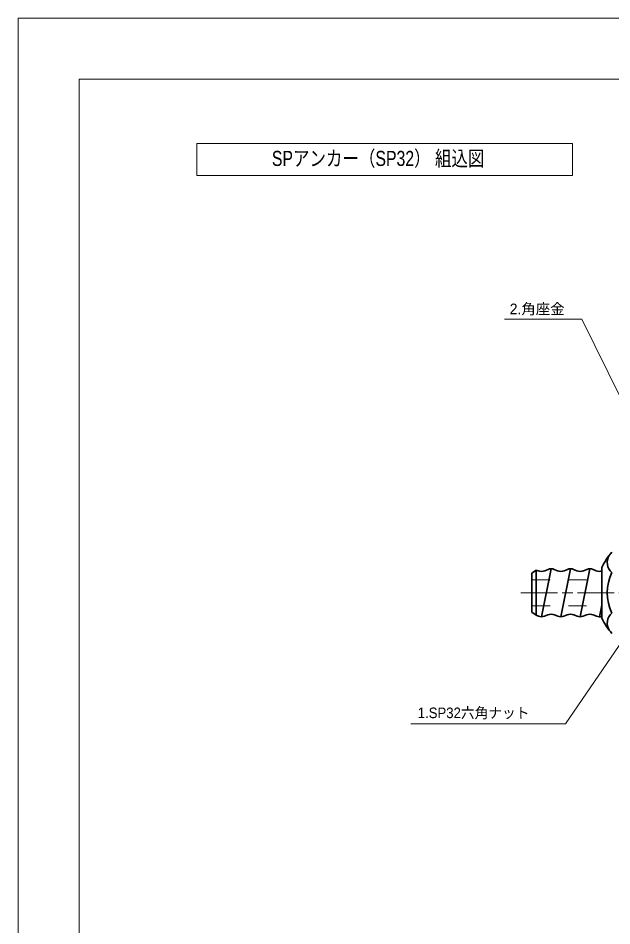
# Model space of a CAD drawing. Units: millimetres at full size, sheet at 1:2; details may follow other scales. Extents: x 1845 to 3525, y 0 to 1188.
# Drawn here: x 1845 to 2234, y 594 to 1188 of the extents above; entities that cross this region are included whole.
import ezdxf
from ezdxf.enums import TextEntityAlignment as Align

# ---------------------------------------------------------------- set-up
doc = ezdxf.new("R2010")
doc.units = ezdxf.units.MM
doc.header["$LTSCALE"] = 2
doc.linetypes.add('CHAIN', pattern=[18.5, 12, -1.5, 3.5, -1.5])
doc.linetypes.add('DASHED_SPACED', pattern=[12, 6, -6])
for name, color, linetype, lineweight in [('1外形線', 7, 'Continuous', 35), ('3隠れ線', 2, 'DASHED_SPACED', 13), ('4中心線', 1, 'CHAIN', 13), ('6寸法線', 4, 'Continuous', 13), ('7 枠・タイトル', 7, 'Continuous', 13)]:
    doc.layers.add(name, color=color, linetype=linetype, lineweight=lineweight)
doc.styles.add('ＭＳ Ｐゴシック', font='')
doc.styles.get('ＭＳ Ｐゴシック').set_extended_font_data('MS PGothic')

msp = doc.modelspace()

# ---------------------------------------------------------------- linework, layer by layer
at = {"layer": '1外形線'}
for p, q in [((2184.312, 826.861), (2181.312, 824.687)), ((2184.312, 826.861), (2185.467, 826.401)), ((2184.312, 826.861), (2184.312, 797.209)), ((2194.046, 827.622), (2187.696, 796.282)), ((2192.022, 827.236), (2189.925, 826.401)), ((2196.07, 827.236), (2198.167, 826.401)), ((2206.746, 827.622), (2200.396, 796.282)), ((2204.722, 827.236), (2202.625, 826.401)), ((2208.77, 827.236), (2210.867, 826.401)), ((2219.446, 827.622), (2213.096, 796.282)), ((2217.422, 827.236), (2215.325, 826.401)), ((2221.47, 827.236), (2223.567, 826.401)), ((2227.312, 828.496), (2227.312, 795.407)), ((2181.312, 799.217), (2181.312, 824.687)), ((2227.312, 803.766), (2225.796, 796.282)), ((2181.312, 799.217), (2184.312, 797.209)), ((2185.672, 796.668), (2184.312, 797.209)), ((2189.72, 796.668), (2191.817, 797.502)), ((2198.372, 796.668), (2196.275, 797.502)), ((2202.42, 796.668), (2204.517, 797.502)), ((2211.072, 796.668), (2208.975, 797.502)), ((2215.12, 796.668), (2217.217, 797.502)), ((2223.772, 796.668), (2221.675, 797.502))]:
    msp.add_line(p, q, dxfattribs=at)
for centre, radius, start, end in [((2263.73, 811.952), 40, 138.41353, 155.56827), ((2239.674, 831.864), 8.855, 149.31797, 228.55029), ((2187.696, 831.972), 6, 248.19211, 291.80789), ((2194.046, 822.122), 5.5, 68.40525, 111.59475), ((2200.396, 831.972), 6, 248.19211, 291.80789), ((2206.746, 822.122), 5.5, 68.40525, 111.59475), ((2213.096, 831.972), 6, 248.19211, 291.80789), ((2219.446, 822.122), 5.5, 68.40525, 111.59475), ((2225.796, 831.972), 6, 248.19211, 284.63925), ((2261.683, 811.952), 30.871, 154.53143, 205.46857), ((2187.696, 801.782), 5.5, 248.40525, 291.59475), ((2194.046, 791.932), 6, 68.19211, 111.80789), ((2200.396, 801.782), 5.5, 248.40525, 291.59475), ((2206.746, 791.932), 6, 68.19211, 111.80789), ((2213.096, 801.782), 5.5, 248.40525, 291.59475), ((2219.446, 791.932), 6, 68.19211, 111.80789), ((2225.796, 801.782), 5.5, 248.40525, 286.00421), ((2239.674, 792.039), 8.855, 131.44966, 210.68165), ((2263.73, 811.952), 40, 204.43173, 221.58647)]:
    msp.add_arc(centre, radius, start, end, dxfattribs=at)
at = {"layer": '3隠れ線'}
for p, q in [((2181.312, 820.452), (2227.312, 820.452)), ((2181.312, 803.452), (2227.312, 803.452))]:
    msp.add_line(p, q, dxfattribs=at)
at = {"layer": '4中心線'}
msp.add_line((2174.309, 811.952), (3215.776, 811.952), dxfattribs=at)
at = {"layer": '6寸法線'}
for points in [[(2275.454, 866.791), (2274.124, 869.481), (2214.073, 990.933), (2163.555, 990.933)], [(2248.331, 791.716), (2246.636, 789.241), (2203.444, 726.142), (2102.158, 726.142)]]:
    msp.add_lwpolyline(points, dxfattribs=at)
at = {"layer": '7 枠・タイトル'}
for p, q in [((1845.001, 1188), (1845.001, 0)), ((1845.001, 1188), (3525.001, 1188)), ((1885.001, 1148), (1885.001, 40)), ((1885.001, 1148), (3485.001, 1148)), ((1962.024, 1085.13), (1962.024, 1105.929)), ((1962.024, 1105.929), (2207.952, 1105.929)), ((2207.952, 1085.13), (2207.952, 1105.929)), ((1962.024, 1085.13), (2207.952, 1085.13))]:
    msp.add_line(p, q, dxfattribs=at)

# ---------------------------------------------------------------- texts
at = {"layer": '6寸法線', "style": 'ＭＳ Ｐゴシック'}
msp.add_text('2.角座金', height=6.928, dxfattribs=at).set_placement((2166.97, 992.206), align=Align.BOTTOM_LEFT)
at = {"layer": '6寸法線', "style": 'ＭＳ Ｐゴシック', "width": 0.95}
msp.add_text('1.SP32六角ナット', height=6.928, dxfattribs=at).set_placement((2106.691, 727.849), align=Align.BOTTOM_LEFT)
at = {"layer": '7 枠・タイトル', "style": 'ＭＳ Ｐゴシック', "width": 0.8}
msp.add_text('SPアンカー（SP32） 組込図', height=9.897, dxfattribs=at).set_placement((2011.16, 1088.301), align=Align.BOTTOM_LEFT)

doc.saveas('drawing.dxf')
